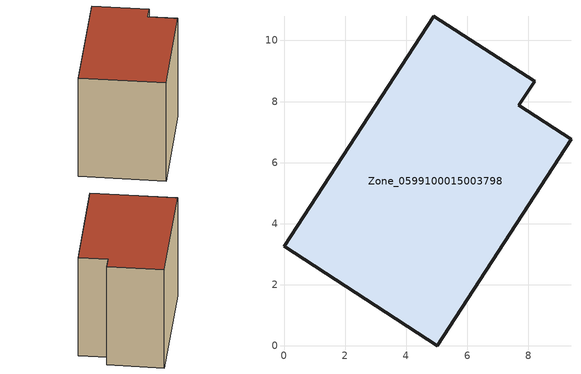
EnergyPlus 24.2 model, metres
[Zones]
Zone_0599100015003798
 floor ground (C_G): 5.02,0 0,3.26 4.91,10.8 8.21,8.66 7.69,7.87 9.39,6.76 z0.87
 wall outside (C_F): 8.21,8.66 4.91,10.8 0,3.26 5.02,0 9.39,6.76 7.69,7.87 8.21,8.66 z0.87:8.75
 roof outside (C_R): 9.39,6.76 7.69,7.87 8.21,8.66 4.91,10.8 0,3.26 5.02,0 z8.75
[BUILDING]
Pand.0599100015003798: North Axis=0; Terrain=City; Loads Convergence Tolerance Value=0.04; Temperature Convergence Tolerance Value=0.4; Solar Distribution=FullExterior; Maximum Number of Warmup Days=25; Minimum Number of Warmup Days=1
[Site:Location]
Rotterdam.The.Hague.AP_ZH_NLD Design_Conditions: Latitude=51.96; Longitude=4.45; Time Zone=1; Elevation=-4.5
[SITE:GROUNDTEMPERATURE:BUILDINGSURFACE]
18, 18, 18, 18, 18, 18, 18, 18, 18, 18, 18, 18
[MATERIAL] Thermal Absorptance=0.9; Solar Absorptance=0.7; Visible Absorptance=0.7
Name | Roughness | Thickness | Conductivity | Density | Specific Heat
G.TI.1965-1974 | MediumSmooth | 0.15 | 0.882353 | 540 | 1210
F.TI.1965-1974 | Rough | 0.3 | 0.697674 | 1920 | 840
R.TI.1965-1974 | MediumRough | 0.2 | 0.232558 | 1500 | 1000
[CONSTRUCTION]
C_G: G.TI.1965-1974
C_F: F.TI.1965-1974
C_R: R.TI.1965-1974
[ZONE]
Zone_0599100015003798: Type=1; Multiplier=1; Ceiling Height=Autocalculate; Volume=Autocalculate; Floor Area=autocalculate; Part of Total Floor Area=Yes
[ZONEINFILTRATION:DESIGNFLOWRATE]
Infil_Zone_0599100015003798: Zone or ZoneList or Space or SpaceList=Zone_0599100015003798; Schedule=AlwaysOn; Design Flow Rate Calculation Method=Flow/Area; Flow Rate per Floor Area=0.003; Constant Term Coefficient=1; Temperature Term Coefficient=0; Velocity Term Coefficient=0; Velocity Squared Term Coefficient=0
[HVACTEMPLATE:ZONE:IDEALLOADSAIRSYSTEM]
Zone_0599100015003798: Maximum Heating Supply Air Temperature=50; Minimum Cooling Supply Air Temperature=13; Maximum Heating Supply Air Humidity Ratio=0.0156; Minimum Cooling Supply Air Humidity Ratio=0.0077; Heating Limit=NoLimit; Cooling Limit=NoLimit; Dehumidification Control Type=ConstantSensibleHeatRatio; Cooling Sensible Heat Ratio=0.7; Dehumidification Setpoint=60; Humidification Control Type=None; Humidification Setpoint=30; Outdoor Air Method=None; Outdoor Air Flow Rate per Person=0.00944; Outdoor Air Flow Rate per Zone Floor Area=0; Outdoor Air Flow Rate per Zone=0; Demand Controlled Ventilation Type=None; Outdoor Air Economizer Type=NoEconomizer; Heat Recovery Type=None; Sensible Heat Recovery Effectiveness=0.7; Latent Heat Recovery Effectiveness=0.65
[ZONECONTROL:THERMOSTAT]
ThermostatControl_Zone_0599100015003798: Zone or ZoneList=Zone_0599100015003798; Control Type Schedule=DualSetpointControlType; Control 1=Thermostat_Zone_0599100015003798; Temperature Difference Between Cutout And Setpoint=0
[THERMOSTATSETPOINT:DUALSETPOINT]
Thermostat_Zone_0599100015003798: Heating Setpoint Temperature Schedule=HeatingSetpoint_Zone_0599100015003798; Cooling Setpoint Temperature Schedule=CoolingSetpoint_Zone_0599100015003798
[SCHEDULE:COMPACT]
HeatingSetpoint_Zone_0599100015003798: Through: 12/31, For: AllDays, Until: 24:00, 21
CoolingSetpoint_Zone_0599100015003798: Through: 12/31, For: AllDays, Until: 24:00, 24
DualSetpointControlType: Through: 12/31, For: AllDays, Until: 24:00, 4
AlwaysOn: Through: 12/31, For: AllDays, Until: 24:00, 1
